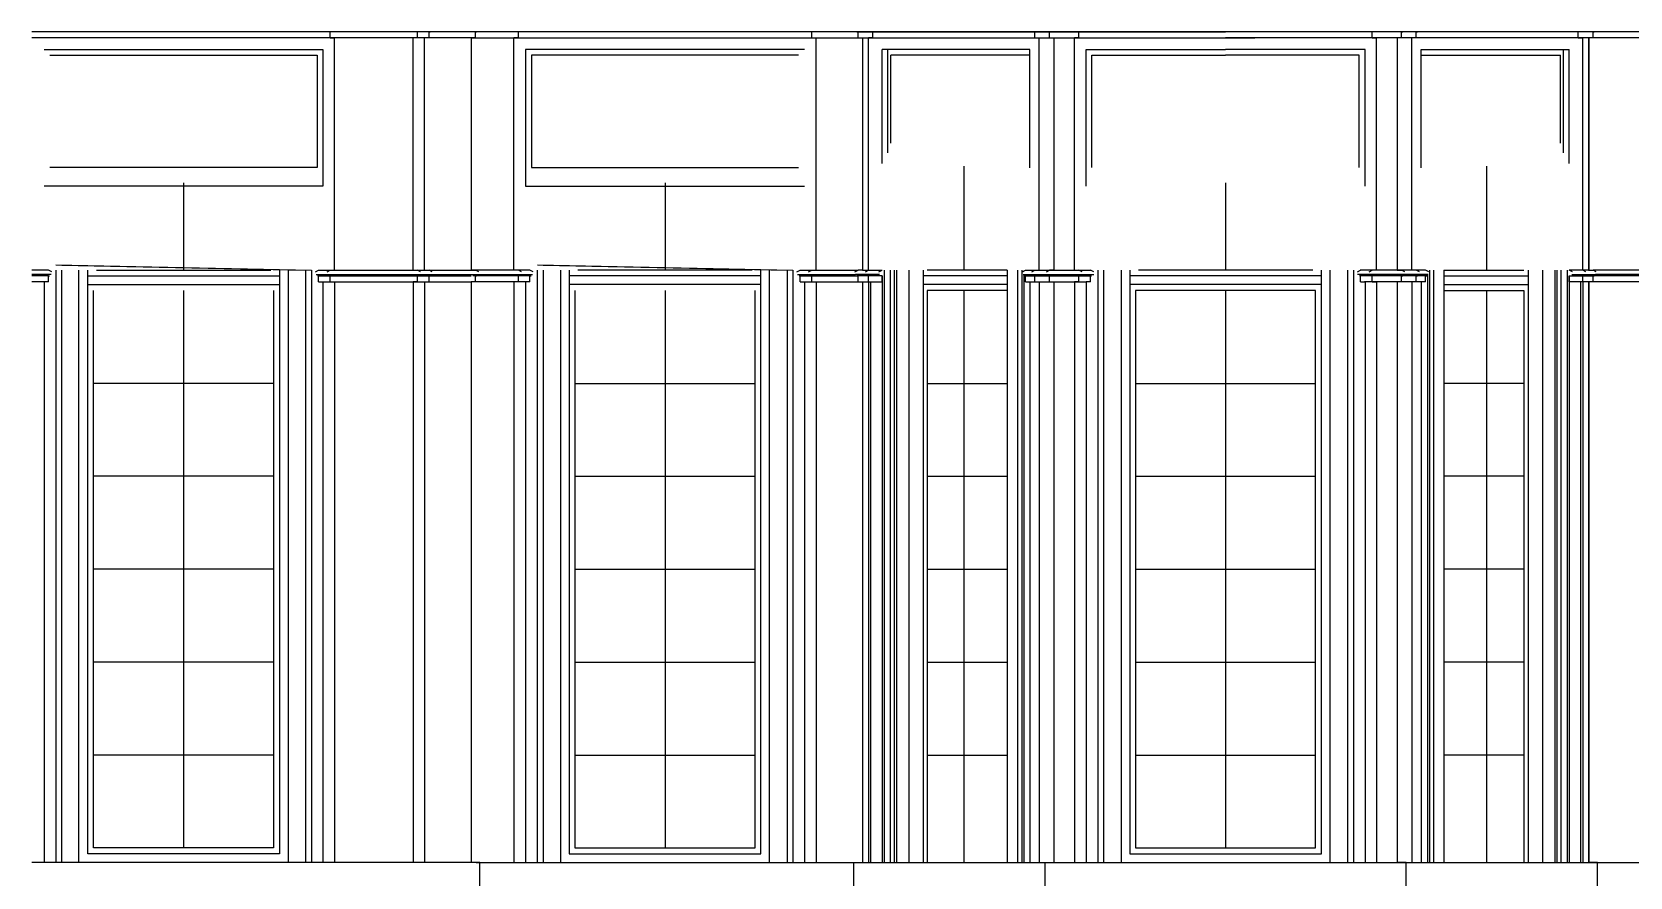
# Model space of a CAD drawing. Header units: metres. Extents: x -770 to 770, y 0 to 641.
# Drawn here: x 101.7 to 376.8, y 145.5 to 291 of the extents above; entities that cross this region are included whole.
import ezdxf

# ---------------------------------------------------------------- set-up
doc = ezdxf.new("R2010")
doc.units = ezdxf.units.M

msp = doc.modelspace()

# ---------------------------------------------------------------- linework, layer by layer
at = {"layer": 'EL-Wall'}
for p, q in [((178.81, 148, -158.5), (101.71, 148, -115.5)), ((178.81, 143, -158.5), (178.81, 148, -158.5)), ((243.16, 143, -158.5), (243.16, 148, -158.5)), ((243.16, 148, -158.5), (244.66, 148, -158.5)), ((276.13, 143, -115.37), (276.13, 148, -115.37)), ((276.13, 148, -115.37), (277.63, 148, -113.87)), ((338.24, 148, -114.74), (336.74, 148, -113.55)), ((338.24, 143, -114.74), (338.24, 148, -114.74)), ((371.18, 148, -158.5), (369.68, 148, -146.19)), ((371.18, 143, -158.5), (371.18, 148, -158.5))]:
    msp.add_line(p, q, dxfattribs=at)
at = {"layer": 'EL-Window'}
for p, q in [((127.81, 265, -115.5), (127.81, 250, -115.5)), ((210.69, 265, -158.5), (210.69, 250, -158.5)), ((109.81, 148, -115.5), (109.81, 250, -115.5)), ((111.31, 149.5, -115.5), (111.31, 250, -115.5)), ((111.31, 249, -115.5), (144.31, 249, -115.5)), ((112.81, 250, -115.5), (142.81, 250, -115.5)), ((112.81, 250, -115.5), (142.81, 250, -115.5)), ((144.31, 250, -115.5), (144.31, 149.5, -115.5)), ((145.81, 250, -115.5), (145.81, 148, -115.5)), ((192.69, 250, -158.5), (192.69, 148, -158.5)), ((194.19, 250, -158.5), (194.19, 149.5, -158.5)), ((227.19, 249, -158.5), (194.19, 249, -158.5)), ((225.69, 250, -158.5), (195.69, 250, -158.5)), ((225.69, 250, -158.5), (195.69, 250, -158.5)), ((227.19, 149.5, -158.5), (227.19, 250, -158.5)), ((228.69, 148, -158.5), (228.69, 250, -158.5)), ((111.31, 247.5, -115.5), (144.31, 247.5, -115.5)), ((112.31, 150.5, -115.5), (112.31, 246.5, -115.5)), ((127.81, 246.5, -115.5), (127.81, 150.5, -115.5)), ((143.31, 246.5, -115.5), (143.31, 150.5, -115.5)), ((227.19, 247.5, -158.5), (194.19, 247.5, -158.5)), ((195.19, 246.5, -158.5), (195.19, 150.5, -158.5)), ((210.69, 246.5, -158.5), (210.69, 150.5, -158.5)), ((226.19, 150.5, -158.5), (226.19, 246.5, -158.5)), ((143.31, 230.5, -115.5), (112.31, 230.5, -115.5)), ((195.19, 230.5, -158.5), (226.19, 230.5, -158.5)), ((143.31, 214.5, -115.5), (112.31, 214.5, -115.5)), ((195.19, 214.5, -158.5), (226.19, 214.5, -158.5)), ((143.31, 198.5, -115.5), (112.31, 198.5, -115.5)), ((195.19, 198.5, -158.5), (226.19, 198.5, -158.5)), ((143.31, 182.5, -115.5), (112.31, 182.5, -115.5)), ((195.19, 182.5, -158.5), (226.19, 182.5, -158.5)), ((143.31, 166.5, -115.5), (112.31, 166.5, -115.5)), ((195.19, 166.5, -158.5), (226.19, 166.5, -158.5)), ((144.31, 149.5, -115.5), (111.31, 149.5, -115.5)), ((143.31, 150.5, -115.5), (112.31, 150.5, -115.5)), ((194.19, 149.5, -158.5), (227.19, 149.5, -158.5)), ((195.19, 150.5, -158.5), (226.19, 150.5, -158.5)), ((145.81, 148, -115.5), (109.81, 148, -115.5)), ((192.69, 148, -158.5), (228.69, 148, -158.5))]:
    msp.add_line(p, q, dxfattribs=at)
at = {"layer": 'FP-Hatch'}
for p, q in [((262.2, 250, -129.3), (262.2, 267.92, -129.3)), ((352.17, 250, -128.67), (352.17, 267.92, -128.67)), ((307.18, 265, -113.55), (307.18, 250, -113.55)), ((269.61, 249, -121.89), (255.13, 249, -136.37)), ((269.61, 250, -121.89), (255.83, 250, -135.66)), ((323.68, 249, -113.55), (290.68, 249, -113.55)), ((322.18, 250, -113.55), (292.18, 250, -113.55)), ((344.76, 250, -121.26), (358.53, 250, -135.03)), ((344.76, 249, -121.26), (359.24, 249, -135.74)), ((269.61, 247.5, -121.89), (255.13, 247.5, -136.37)), ((269.61, 246.5, -121.89), (255.83, 246.5, -135.66)), ((262.2, 148, -129.3), (262.2, 246.56, -129.3)), ((323.68, 247.5, -113.55), (290.68, 247.5, -113.55)), ((307.18, 246.5, -113.55), (307.18, 150.5, -113.55)), ((344.76, 247.5, -121.26), (359.24, 247.5, -135.74)), ((344.76, 246.5, -121.26), (358.53, 246.5, -135.03)), ((352.17, 148, -128.67), (352.17, 246.56, -128.67)), ((255.83, 230.5, -135.66), (269.61, 230.5, -121.89)), ((291.68, 230.5, -113.55), (322.68, 230.5, -113.55)), ((358.53, 230.5, -135.03), (344.76, 230.5, -121.26)), ((255.83, 214.5, -135.66), (269.61, 214.5, -121.89)), ((291.68, 214.5, -113.55), (322.68, 214.5, -113.55)), ((358.53, 214.5, -135.03), (344.76, 214.5, -121.26)), ((255.83, 198.5, -135.66), (269.61, 198.5, -121.89)), ((291.68, 198.5, -113.55), (322.68, 198.5, -113.55)), ((358.53, 198.5, -135.03), (344.76, 198.5, -121.26)), ((255.83, 182.5, -135.66), (269.61, 182.5, -121.89)), ((291.68, 182.5, -113.55), (322.68, 182.5, -113.55)), ((358.53, 182.5, -135.03), (344.76, 182.5, -121.26)), ((255.83, 166.5, -135.66), (269.61, 166.5, -121.89)), ((291.68, 166.5, -113.55), (322.68, 166.5, -113.55)), ((358.53, 166.5, -135.03), (344.76, 166.5, -121.26))]:
    msp.add_line(p, q, dxfattribs=at)
at = {"layer": 'FP-Proposed Wall'}
for p, q in [((312.19, 291, -113.55), (101.71, 291, -115.5)), ((177.31, 290, -158.5), (101.71, 290, -115.5)), ((153.06, 290, -115.5), (153.06, 291, -115.5)), ((153.06, 290, -115.5), (153.81, 290, -115.5)), ((153.81, 250, -115.5), (153.81, 290, -115.5)), ((168.06, 290, -115.5), (167.31, 290, -115.5)), ((167.31, 250, -115.5), (167.31, 290, -115.5)), ((168.06, 290, -115.5), (168.06, 291, -115.5)), ((178.06, 290, -158.5), (177.31, 290, -158.5)), ((177.31, 290, -158.5), (177.31, 250, -158.5)), ((177.44, 290, -158.5), (312.19, 290, -113.55)), ((178.06, 291, -158.5), (178.25, 291, -158.5)), ((178.06, 290, -158.5), (178.06, 291, -158.5)), ((185.44, 290, -158.5), (184.69, 290, -158.5)), ((184.69, 250, -158.5), (184.69, 290, -158.5)), ((185.44, 290, -158.5), (185.44, 291, -158.5)), ((235.94, 290, -158.5), (235.94, 291, -158.5)), ((235.94, 290, -158.5), (236.69, 290, -158.5)), ((236.69, 250, -158.5), (236.69, 290, -158.5)), ((243.91, 291, -158.5), (243.72, 291, -158.5)), ((243.92, 290.99, -158.5), (243.73, 290.99, -158.5)), ((243.91, 290, -158.5), (243.91, 291, -158.5)), ((243.91, 291, -158.5), (307.18, 291, -113.55)), ((243.91, 291, -158.5), (307.18, 291, -113.55)), ((243.91, 290, -158.5), (244.66, 290, -158.5)), ((243.92, 289.99, -158.5), (243.92, 290.99, -158.5)), ((243.92, 289.99, -158.5), (244.67, 289.99, -158.5)), ((244.66, 290, -158.5), (244.66, 250, -158.5)), ((244.66, 290, -158.5), (307.18, 290, -113.55)), ((244.66, 290, -158.5), (307.18, 290, -113.55)), ((244.67, 289.99, -158.5), (244.67, 249.99, -158.5)), ((246.47, 290, -145.03), (245.72, 290, -145.78)), ((245.72, 250, -145.78), (245.72, 290, -145.78)), ((246.47, 291, -145.03), (246.66, 291, -144.84)), ((246.47, 290, -145.03), (246.47, 291, -145.03)), ((274.36, 291, -117.13), (274.17, 291, -117.32)), ((274.36, 290, -117.13), (274.36, 291, -117.13)), ((274.36, 290, -117.13), (275.11, 290, -116.38)), ((275.11, 250, -116.38), (275.11, 290, -116.38)), ((276.88, 291, -114.62), (276.69, 291, -114.81)), ((276.88, 290, -114.62), (276.88, 291, -114.62)), ((276.88, 290, -114.62), (277.63, 290, -113.87)), ((277.63, 290, -113.87), (277.63, 250, -113.87)), ((281.18, 250, -113.55), (281.18, 290, -113.55)), ((281.93, 290, -113.55), (281.18, 290, -113.55)), ((281.93, 291, -113.55), (282.12, 291, -113.55)), ((281.93, 290, -113.55), (281.93, 291, -113.55)), ((370.43, 291, -158.5), (307.18, 291, -113.55)), ((370.43, 291, -158.5), (307.18, 291, -113.55)), ((369.68, 290, -146.19), (307.18, 290, -113.55)), ((369.68, 290, -146.19), (307.18, 290, -113.55)), ((436.75, 291, -158.5), (312.19, 291, -113.55)), ((436.94, 290, -158.5), (312.19, 290, -113.55)), ((332.43, 291, -113.55), (332.24, 291, -113.55)), ((332.43, 290, -113.55), (332.43, 291, -113.55)), ((332.43, 290, -113.55), (333.18, 290, -113.55)), ((333.18, 250, -113.55), (333.18, 290, -113.55)), ((336.74, 290, -113.55), (336.74, 250, -113.55)), ((337.49, 290, -113.99), (336.74, 290, -113.55)), ((337.49, 291, -113.99), (337.68, 291, -114.18)), ((337.49, 290, -113.99), (337.49, 291, -113.99)), ((340, 290, -116.5), (339.25, 290, -115.75)), ((339.25, 250, -115.75), (339.25, 290, -115.75)), ((340, 291, -116.5), (340.19, 291, -116.69)), ((340, 290, -116.5), (340, 291, -116.5)), ((367.9, 291, -144.4), (367.71, 291, -144.21)), ((367.9, 290, -144.4), (367.9, 291, -144.4)), ((367.9, 290, -144.4), (368.65, 290, -145.15)), ((368.65, 250, -145.15), (368.65, 290, -145.15)), ((370.43, 290, -158.5), (369.68, 290, -146.19)), ((369.68, 290, -146.19), (369.68, 250, -146.19)), ((369.69, 290, -146.19), (369.69, 250, -146.19)), ((370.43, 291, -158.5), (370.62, 291, -158.5)), ((370.43, 290, -158.5), (370.43, 291, -158.5)), ((103.81, 288, -115.5), (151.81, 288, -115.5)), ((104.81, 287, -115.5), (150.81, 287, -115.5)), ((150.81, 287, -115.5), (150.81, 267.66, -115.5)), ((151.81, 288, -115.5), (151.81, 264.42, -115.5)), ((234.69, 288, -158.5), (186.69, 288, -158.5)), ((186.69, 288, -158.5), (186.69, 264.42, -158.5)), ((233.69, 287, -158.5), (187.69, 287, -158.5)), ((187.69, 287, -158.5), (187.69, 267.66, -158.5)), ((248.04, 268.35, -143.45), (248.04, 288, -143.45)), ((273.5, 288, -118), (248.04, 288, -143.45)), ((249.04, 270.16, -142.45), (249.04, 288, -142.45)), ((249.54, 271.83, -141.95), (249.54, 287, -141.95)), ((273.5, 287, -118), (249.54, 287, -141.95)), ((273.5, 267.62, -118), (273.5, 288, -118)), ((283.18, 264.42, -113.55), (283.18, 288, -113.55)), ((283.18, 288, -113.55), (307.18, 288, -113.55)), ((284.18, 267.66, -113.55), (284.18, 287, -113.55)), ((284.18, 287, -113.55), (307.18, 287, -113.55)), ((331.18, 288, -113.55), (307.18, 288, -113.55)), ((330.18, 287, -113.55), (307.18, 287, -113.55)), ((330.18, 267.66, -113.55), (330.18, 287, -113.55)), ((331.18, 264.42, -113.55), (331.18, 288, -113.55)), ((340.87, 288, -117.37), (366.32, 288, -142.83)), ((340.87, 267.62, -117.37), (340.87, 288, -117.37)), ((340.87, 287, -117.37), (364.82, 287, -141.33)), ((364.82, 271.83, -141.33), (364.82, 287, -141.33)), ((365.32, 270.16, -141.83), (365.32, 288, -141.83)), ((366.32, 268.35, -142.83), (366.32, 288, -142.83)), ((150.81, 267.66, -115.5), (104.81, 267.66, -115.5)), ((187.69, 267.66, -158.5), (233.69, 267.66, -158.5)), ((151.81, 264.42, -115.5), (103.81, 264.42, -115.5)), ((186.69, 264.42, -158.5), (234.69, 264.42, -158.5)), ((105.83, 250.91, -115.5), (149.81, 250, -115.5)), ((106.83, 250.87, -115.5), (148.81, 250, -115.5)), ((188.71, 250.91, -158.5), (232.69, 250, -158.5)), ((189.71, 250.87, -158.5), (231.69, 250, -158.5)), ((105, 249.25, -115.5), (101.71, 249.25, -115.5)), ((104.56, 249, -115.5), (101.71, 249, -115.5)), ((105.81, 250, -115.5), (105.81, 148, -115.5)), ((106.81, 250, -115.5), (106.81, 148, -115.5)), ((148.81, 250, -115.5), (148.81, 148, -115.5)), ((149.81, 250, -115.5), (149.81, 148, -115.5)), ((150.62, 249.25, -115.5), (187.88, 249.25, -158.5)), ((151.06, 249, -115.5), (177.31, 249, -158.5)), ((152.51, 249.72, -115.5), (153.06, 250, -115.5)), ((153.06, 248, -115.5), (153.06, 249, -115.5)), ((153.06, 248, -115.5), (153.81, 248, -115.5)), ((153.81, 248, -115.5), (153.81, 148, -115.5)), ((168.06, 248, -115.5), (167.31, 248, -115.5)), ((167.31, 248, -115.5), (167.31, 148, -115.5)), ((168.61, 249.72, -115.5), (168.06, 250, -115.5)), ((168.06, 248, -115.5), (168.06, 249, -115.5)), ((177.31, 250, -158.5), (178.06, 250, -158.5)), ((178.06, 248, -158.5), (177.31, 248, -158.5)), ((177.31, 248, -158.5), (177.31, 148, -158.5)), ((187.44, 249, -158.5), (177.63, 249, -158.5)), ((178.61, 249.72, -158.5), (178.06, 250, -158.5)), ((178.06, 249, -158.5), (178.25, 249, -158.5)), ((178.06, 248, -158.5), (178.06, 249, -158.5)), ((185.44, 248, -158.5), (184.69, 248, -158.5)), ((184.69, 248, -158.5), (184.69, 148, -158.5)), ((185.99, 249.72, -158.5), (185.44, 250, -158.5)), ((185.44, 248, -158.5), (185.44, 249, -158.5)), ((188.69, 250, -158.5), (188.69, 148, -158.5)), ((189.69, 250, -158.5), (189.69, 148, -158.5)), ((231.69, 250, -158.5), (231.69, 148, -158.5)), ((232.69, 250, -158.5), (232.69, 148, -158.5)), ((233.5, 249.25, -158.5), (243.5, 249.25, -158.5)), ((233.94, 249, -158.5), (243.75, 249, -158.5)), ((235.39, 249.72, -158.5), (235.94, 250, -158.5)), ((235.94, 248, -158.5), (235.94, 249, -158.5)), ((235.94, 248, -158.5), (236.69, 248, -158.5)), ((236.69, 248, -158.5), (236.69, 148, -158.5)), ((243.36, 249.72, -158.5), (243.91, 250, -158.5)), ((243.37, 249.72, -158.5), (243.92, 249.99, -158.5)), ((247.6, 249.25, -143.89), (243.47, 249.25, -158.5)), ((248.04, 249, -143.45), (243.72, 249, -158.5)), ((243.91, 249, -158.5), (243.72, 249, -158.5)), ((243.92, 248.99, -158.5), (243.73, 248.99, -158.5)), ((244.66, 250, -158.5), (243.91, 250, -158.5)), ((243.91, 248, -158.5), (243.91, 249, -158.5)), ((243.91, 248, -158.5), (244.66, 248, -158.5)), ((244.67, 249.99, -158.5), (243.92, 249.99, -158.5)), ((243.92, 247.99, -158.5), (243.92, 248.99, -158.5)), ((243.92, 247.99, -158.5), (244.67, 247.99, -158.5)), ((244.66, 248, -158.5), (244.66, 148, -158.5)), ((244.67, 247.99, -158.5), (244.68, 147.99, -158.5)), ((245.72, 248, -145.78), (245.72, 148, -145.78)), ((246.07, 248, -145.42), (246.07, 148, -145.42)), ((249.45, 250, -142.04), (249.45, 148, -142.04)), ((250.16, 250, -141.33), (250.16, 148, -141.33)), ((250.52, 250, -140.98), (250.52, 148, -140.98)), ((252.64, 250, -138.86), (252.64, 148, -138.86)), ((255.13, 250, -136.37), (255.13, 148, -136.37)), ((269.61, 250, -121.89), (269.61, 148, -121.89)), ((271.37, 250, -120.12), (271.37, 148, -120.12)), ((272.08, 250, -119.41), (272.08, 148, -119.41)), ((272.31, 249.25, -119.19), (284.48, 249.25, -113.55)), ((272.44, 250, -119.06), (272.44, 250, -119.06)), ((272.44, 249.21, -119.06), (272.44, 148, -119.06)), ((272.56, 249, -118.94), (284.04, 249, -113.55)), ((273.81, 249.72, -117.68), (274.36, 250, -117.13)), ((274.36, 249, -117.13), (274.17, 249, -117.32)), ((274.36, 248, -117.13), (274.36, 249, -117.13)), ((274.36, 248, -117.13), (275.11, 248, -116.38)), ((275.11, 250, -116.38), (275.11, 250, -116.38)), ((275.11, 248, -116.38), (275.11, 148, -116.38)), ((276.33, 249.72, -115.17), (276.88, 250, -114.62)), ((276.88, 249, -114.62), (276.69, 249, -114.81)), ((277.63, 250, -113.87), (276.88, 250, -114.62)), ((276.88, 248, -114.62), (276.88, 249, -114.62)), ((276.88, 248, -114.62), (277.63, 248, -113.87)), ((277.63, 248, -113.87), (277.63, 148, -113.87)), ((281.18, 250, -113.55), (281.18, 250, -113.55)), ((281.18, 248, -113.55), (281.18, 148, -113.55)), ((281.93, 248, -113.55), (281.18, 248, -113.55)), ((282.48, 249.72, -113.55), (281.93, 250, -113.55)), ((281.93, 249, -113.55), (282.12, 249, -113.55)), ((281.93, 248, -113.55), (281.93, 249, -113.55)), ((285.18, 250, -113.55), (285.18, 148, -113.55)), ((286.18, 250, -113.55), (286.18, 148, -113.55)), ((289.18, 250, -113.55), (289.18, 148, -113.55)), ((290.68, 250, -113.55), (290.68, 149.5, -113.55)), ((323.68, 149.5, -113.55), (323.68, 250, -113.55)), ((325.18, 148, -113.55), (325.18, 250, -113.55)), ((328.18, 250, -113.55), (328.18, 148, -113.55)), ((329.18, 250, -113.55), (329.18, 148, -113.55)), ((342.06, 249.25, -118.56), (329.89, 249.25, -113.55)), ((341.81, 249, -118.31), (330.33, 249, -113.55)), ((331.88, 249.72, -113.55), (332.43, 250, -113.55)), ((332.43, 249, -113.55), (332.24, 249, -113.55)), ((332.43, 248, -113.55), (332.43, 249, -113.55)), ((332.43, 248, -113.55), (333.18, 248, -113.55)), ((333.18, 250, -113.55), (333.18, 250, -113.55)), ((333.18, 248, -113.55), (333.18, 148, -113.55)), ((336.74, 250, -113.55), (337.49, 250, -113.99)), ((336.74, 248, -113.55), (336.74, 148, -113.55)), ((337.49, 248, -113.99), (336.74, 248, -113.55)), ((338.04, 249.72, -114.54), (337.49, 250, -113.99)), ((337.49, 249, -113.99), (337.68, 249, -114.18)), ((337.49, 248, -113.99), (337.49, 249, -113.99)), ((339.25, 250, -115.75), (339.25, 250, -115.75)), ((339.25, 248, -115.75), (339.25, 148, -115.75)), ((340, 248, -116.5), (339.25, 248, -115.75)), ((340.55, 249.72, -117.05), (340, 250, -116.5)), ((340, 249, -116.5), (340.19, 249, -116.69)), ((340, 248, -116.5), (340, 249, -116.5)), ((341.93, 250, -118.43), (341.93, 250, -118.43)), ((341.93, 249.21, -118.43), (341.93, 148, -118.43)), ((342.28, 250, -118.78), (342.28, 148, -118.78)), ((342.99, 250, -119.49), (342.99, 148, -119.49)), ((344.76, 250, -121.26), (344.76, 148, -121.26)), ((359.24, 250, -135.74), (359.24, 148, -135.74)), ((361.73, 250, -138.23), (361.73, 148, -138.23)), ((363.85, 250, -140.35), (363.85, 148, -140.35)), ((364.2, 250, -140.7), (364.2, 148, -140.7)), ((364.91, 250, -141.41), (364.91, 148, -141.41)), ((366.32, 249, -142.83), (370.62, 249, -158.5)), ((366.76, 249.25, -143.26), (370.87, 249.25, -158.5)), ((368.29, 248, -144.79), (368.29, 148, -144.79)), ((368.65, 248, -145.15), (368.65, 148, -145.15)), ((369.68, 250, -146.19), (370.43, 250, -158.5)), ((369.68, 248, -146.19), (369.68, 148, -146.19)), ((370.43, 248, -158.5), (369.68, 248, -146.19)), ((369.69, 248, -146.19), (369.69, 148, -146.19)), ((370.98, 249.72, -158.5), (370.43, 250, -158.5)), ((370.43, 249, -158.5), (370.62, 249, -158.5)), ((370.43, 248, -158.5), (370.43, 249, -158.5)), ((380.44, 249, -158.5), (370.63, 249, -158.5)), ((380.88, 249.25, -158.5), (370.88, 249.25, -158.5)), ((255.83, 246.5, -135.66), (255.83, 148, -135.66)), ((291.68, 246.5, -113.55), (291.68, 150.5, -113.55)), ((322.68, 246.5, -113.55), (291.68, 246.5, -113.55)), ((322.68, 150.5, -113.55), (322.68, 246.5, -113.55)), ((358.53, 246.5, -135.03), (358.53, 148, -135.03)), ((290.68, 149.5, -113.55), (323.68, 149.5, -113.55)), ((291.68, 150.5, -113.55), (322.68, 150.5, -113.55)), ((178.19, 148, -158.5), (436.19, 148, -158.5)), ((289.18, 148, -113.55), (325.18, 148, -113.55))]:
    msp.add_line(p, q, dxfattribs=at)
at = {"layer": 'FP-Stair'}
for p, q in [((169.31, 250, -115.5), (169.31, 290, -115.5)), ((170.06, 290, -115.5), (169.31, 290, -115.5)), ((170.06, 291, -115.5), (170.25, 291, -115.5)), ((170.06, 290, -115.5), (170.06, 291, -115.5)), ((104.56, 250, -115.5), (101.71, 250, -115.5)), ((104.56, 248, -115.5), (101.71, 248, -115.5)), ((103.81, 248, -115.5), (103.81, 148, -115.5)), ((105.11, 249.72, -115.5), (104.56, 250, -115.5)), ((104.56, 249, -115.5), (104.75, 249, -115.5)), ((104.56, 248, -115.5), (104.56, 249, -115.5)), ((150.51, 249.72, -115.5), (151.06, 250, -115.5)), ((151.06, 249, -115.5), (150.87, 249, -115.5)), ((151.06, 250, -115.5), (177.31, 250, -158.5)), ((151.06, 248, -115.5), (151.06, 249, -115.5)), ((151.06, 248, -115.5), (177.31, 248, -158.5)), ((151.81, 248, -115.5), (151.81, 148, -115.5)), ((169.31, 248, -115.5), (169.31, 148, -115.5)), ((170.61, 249.72, -115.5), (170.06, 250, -115.5)), ((170.06, 249, -115.5), (170.25, 249, -115.5)), ((170.06, 248, -115.5), (170.06, 249, -115.5)), ((187.44, 250, -158.5), (177.44, 250, -158.5)), ((187.44, 248, -158.5), (177.44, 248, -158.5)), ((186.69, 248, -158.5), (186.69, 148, -158.5)), ((187.99, 249.72, -158.5), (187.44, 250, -158.5)), ((187.44, 249, -158.5), (187.63, 249, -158.5)), ((187.44, 248, -158.5), (187.44, 249, -158.5)), ((233.39, 249.72, -158.5), (233.94, 250, -158.5)), ((233.94, 249, -158.5), (233.75, 249, -158.5)), ((233.94, 250, -158.5), (243.94, 250, -158.5)), ((233.94, 248, -158.5), (233.94, 249, -158.5)), ((233.94, 248, -158.5), (243.94, 248, -158.5)), ((234.69, 248, -158.5), (234.69, 148, -158.5)), ((244.66, 250, -158.5), (248.04, 250, -143.45)), ((244.66, 248, -158.5), (248.04, 248, -143.45)), ((245.17, 249.72, -146.33), (245.72, 250, -145.78)), ((245.72, 249, -145.78), (245.53, 249, -145.97)), ((245.72, 248, -145.78), (245.72, 249, -145.78)), ((247.49, 249.72, -144), (248.04, 250, -143.45)), ((248.04, 249, -143.45), (247.85, 249, -143.64)), ((248.04, 249, -143.45), (248.04, 148, -143.45)), ((248.04, 248, -143.45), (248.04, 249, -143.45)), ((248.39, 250, -143.1), (248.39, 148, -143.1)), ((272.2, 249.72, -119.3), (272.75, 250, -118.75)), ((272.75, 249, -118.75), (272.56, 249, -118.94)), ((272.75, 250, -118.75), (284.04, 250, -113.55)), ((272.75, 248, -118.75), (272.75, 249, -118.75)), ((272.75, 248, -118.75), (283.29, 248, -113.55)), ((272.75, 248, -118.75), (273.5, 248, -118)), ((273.5, 248, -118), (273.5, 148, -118)), ((283.18, 248, -113.55), (283.18, 148, -113.55)), ((283.93, 248, -113.55), (283.18, 248, -113.55)), ((284.48, 249.72, -113.55), (283.93, 250, -113.55)), ((283.93, 249, -113.55), (284.12, 249, -113.55)), ((283.93, 248, -113.55), (283.93, 249, -113.55)), ((329.88, 249.72, -113.55), (330.43, 250, -113.55)), ((330.43, 249, -113.55), (330.24, 249, -113.55)), ((341.62, 250, -118.12), (330.33, 250, -113.55)), ((330.43, 248, -113.55), (330.43, 249, -113.55)), ((330.43, 248, -113.55), (331.18, 248, -113.55)), ((341.62, 248, -118.12), (331.08, 248, -113.55)), ((331.18, 248, -113.55), (331.18, 148, -113.55)), ((340.87, 248, -117.37), (340.87, 148, -117.37)), ((341.62, 248, -118.12), (340.87, 248, -117.37)), ((342.17, 249.72, -118.67), (341.62, 250, -118.12)), ((341.62, 249, -118.12), (341.81, 249, -118.31)), ((341.62, 248, -118.12), (341.62, 249, -118.12)), ((365.97, 250, -142.47), (365.97, 148, -142.47)), ((366.87, 249.72, -143.37), (366.32, 250, -142.83)), ((369.68, 250, -146.19), (366.32, 250, -142.83)), ((366.32, 249, -142.83), (366.51, 249, -143.01)), ((366.32, 249, -142.83), (366.32, 148, -142.83)), ((366.32, 248, -142.83), (366.32, 249, -142.83)), ((369.68, 248, -146.19), (366.32, 248, -142.83)), ((369.19, 249.72, -145.7), (368.65, 250, -145.15)), ((368.65, 249, -145.15), (368.83, 249, -145.34)), ((368.65, 249, -145.15), (368.83, 249, -145.34)), ((368.65, 248, -145.15), (368.65, 249, -145.15)), ((380.44, 250, -158.5), (370.44, 250, -158.5)), ((380.44, 248, -158.5), (370.44, 248, -158.5))]:
    msp.add_line(p, q, dxfattribs=at)

doc.saveas('drawing.dxf')
